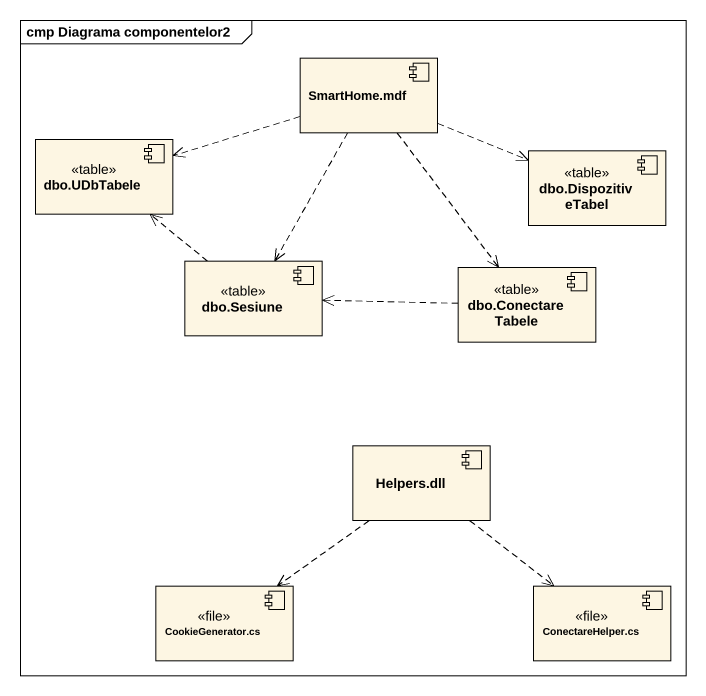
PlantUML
@startuml
mainframe cmp Diagrama componentelor2
component "SmartHome.mdf" as SmartHome_mdf
component "dbo.UDbTabele" as dbo_UDbTabele <<table>>
component "dbo.DispozitiveTabel" as dbo_DispozitiveTabel <<table>>
component "dbo.Sesiune" as dbo_Sesiune <<table>>
component "dbo.ConectareTabele" as dbo_ConectareTabele <<table>>
component "Helpers.dll" as Helpers_dll
component "CookieGenerator.cs" as CookieGenerator_cs <<file>>
component "ConectareHelper.cs" as ConectareHelper_cs <<file>>
SmartHome_mdf .left.> dbo_UDbTabele
SmartHome_mdf .right.> dbo_DispozitiveTabel
SmartHome_mdf ..> dbo_Sesiune
SmartHome_mdf ..> dbo_ConectareTabele
dbo_Sesiune .up.> dbo_UDbTabele
dbo_ConectareTabele .left.> dbo_Sesiune
Helpers_dll ..> CookieGenerator_cs
Helpers_dll ..> ConectareHelper_cs
@enduml
